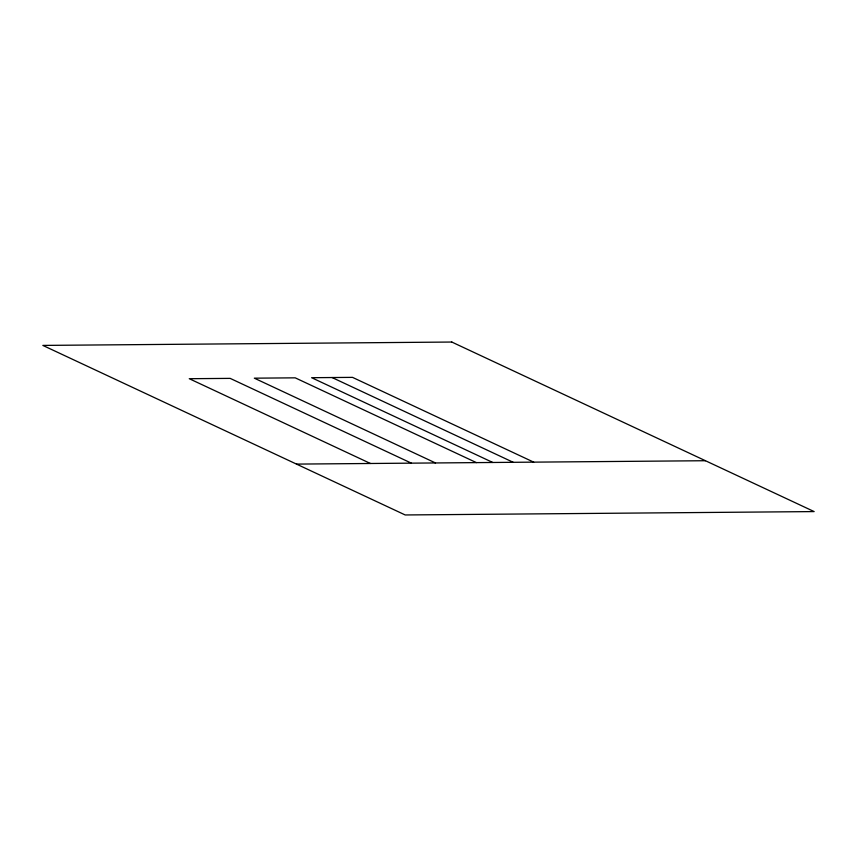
<?xml version="1.0" encoding="UTF-8"?>
<svg xmlns="http://www.w3.org/2000/svg" width="857" height="857" viewBox="0 0 857 857"><rect width="100%" height="100%" fill="white"/><g stroke="black" fill="none" stroke-linecap="round" stroke-linejoin="round"><path stroke-width="1.29" d="M296.49 464.098L705.45 460.723M533.686 462.137L352.516 377.369L311.616 377.701L492.786 462.48M332.066 377.53L513.236 462.309M476.385 462.609L295.215 377.841L254.325 378.173L435.495 462.951M411.339 463.144L230.169 378.376L189.268 378.708L370.438 463.487M451.8 342.039L42.85 345.414L405.2 514.961L814.15 511.586L451.8 342.039"/></g></svg>
